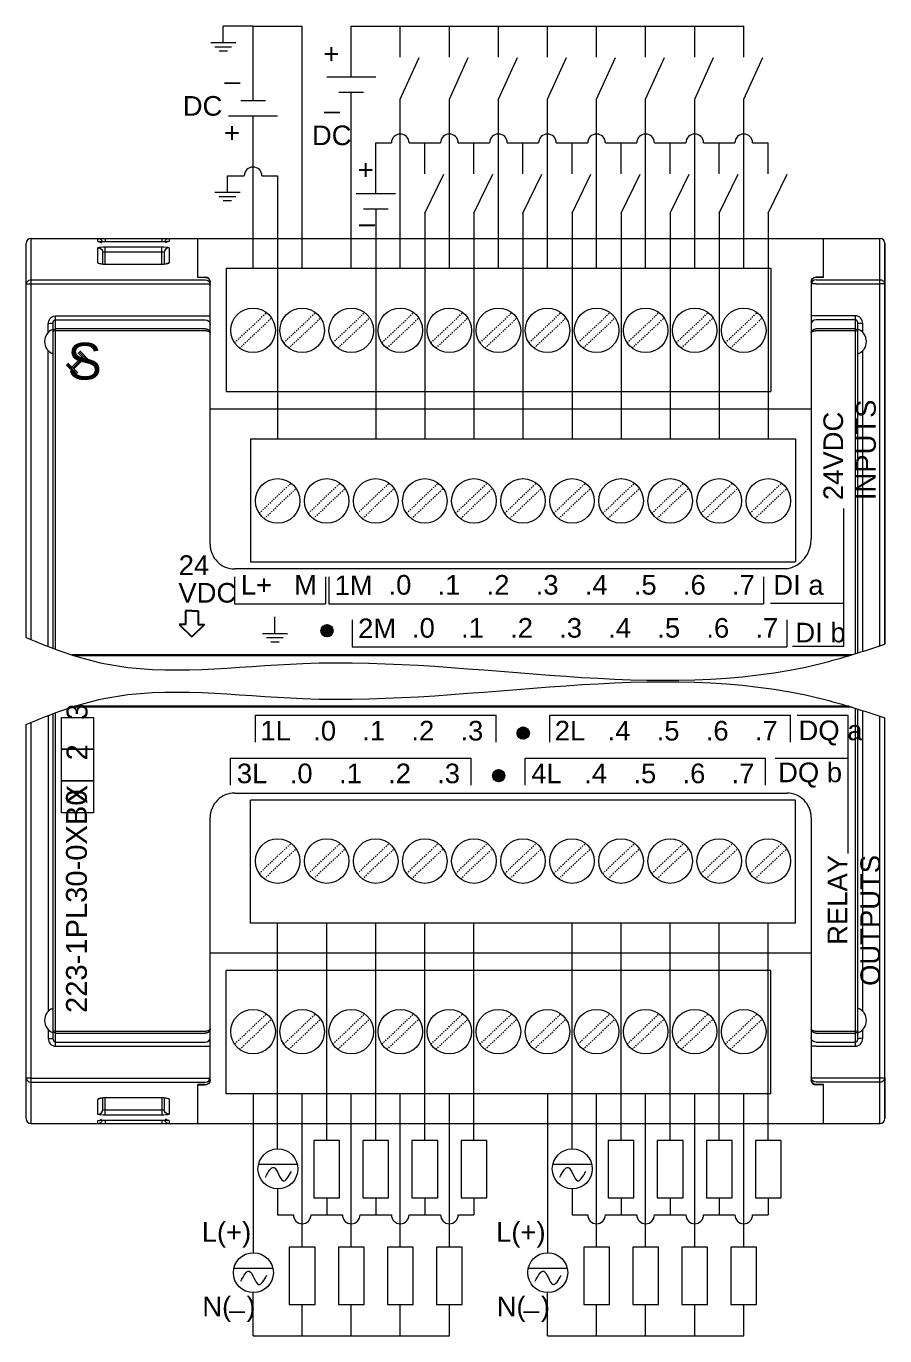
# Model space of a CAD drawing. Header units: inches. Extents: x 57 to 2760, y -193 to 2149.
# Drawn here: x 901.3 to 971.3, y 1370.9 to 1477.7 of the extents above; entities that cross this region are included whole.
import ezdxf

# ---------------------------------------------------------------- set-up
doc = ezdxf.new("R2010")
doc.units = ezdxf.units.IN
doc.header["$MEASUREMENT"] = 0
doc.linetypes.add('DOT', pattern=[0.2, 0.1, -0.1])
doc.layers.add('Wiring', color=7, linetype='Continuous')
doc.styles.get("Standard").update_dxf_attribs({"font": 'arial.ttf'})

msp = doc.modelspace()

# ---------------------------------------------------------------- linework, layer by layer
at = {"color": 7, "linetype": 'Continuous', "lineweight": 0}
for p, q in [((901.33549, 1427.81947), (901.33549, 1459.95907)), ((901.73549, 1427.65305), (901.73549, 1460.35907)), ((901.73549, 1460.35907), (970.93549, 1460.35907)), ((907.18549, 1460.12574), (907.18549, 1460.35907)), ((907.18549, 1458.36318), (907.18549, 1459.60605)), ((907.78549, 1460.35907), (907.78549, 1460.08269)), ((912.44917, 1460.08405), (907.78549, 1460.08379)), ((912.38549, 1460.08269), (907.78549, 1460.08269)), ((907.78549, 1459.67854), (912.38549, 1459.67854)), ((907.78549, 1458.24749), (907.78549, 1459.67854)), ((912.38549, 1460.35907), (912.38549, 1460.08269)), ((912.38549, 1458.23905), (912.38549, 1459.67854)), ((912.98549, 1460.35907), (912.98549, 1460.12574)), ((912.98549, 1459.60605), (912.98549, 1458.36318)), ((915.33549, 1457.19277), (915.33549, 1460.35907)), ((966.33549, 1457.19277), (966.33549, 1460.35907)), ((970.93549, 1427.16154), (970.93549, 1460.35907)), ((971.33549, 1427.29884), (971.33549, 1459.95907)), ((971.33549, 1459.95907), (971.33549, 1427.29884)), ((907.58549, 1458.25674), (907.58549, 1459.20906)), ((907.78547, 1459.28127), (912.38549, 1459.28127)), ((912.58549, 1459.20906), (912.58549, 1458.25673)), ((907.18549, 1458.36318), (907.33857, 1458.33334)), ((907.33857, 1458.33334), (907.41698, 1458.28199)), ((912.38549, 1458.24753), (907.78549, 1458.24753)), ((907.78549, 1458.23905), (907.78549, 1458.24753)), ((912.38549, 1458.23905), (907.78549, 1458.23905)), ((912.56897, 1458.24509), (912.38549, 1458.23905)), ((912.83242, 1458.33334), (912.75419, 1458.28211)), ((912.98549, 1458.36318), (912.83242, 1458.33334)), ((917.62549, 1457.92907), (962.04549, 1457.92907)), ((917.62549, 1457.92907), (917.62549, 1447.89707)), ((962.04549, 1457.92907), (962.04549, 1447.89707)), ((901.73549, 1456.99734), (915.93549, 1456.99734)), ((901.73549, 1456.6775), (915.93549, 1456.6775)), ((915.33549, 1457.20543), (915.93549, 1457.20543)), ((915.93549, 1457.19277), (915.33549, 1457.19277)), ((916.0867, 1457.17575), (915.93549, 1457.20543)), ((916.30489, 1456.75909), (916.33549, 1456.61079)), ((916.33549, 1435.42117), (916.33549, 1456.80543)), ((965.33549, 1456.80543), (965.33549, 1435.88307)), ((965.3661, 1456.75909), (965.33549, 1456.61079)), ((965.51261, 1457.12706), (965.41948, 1457.0429)), ((965.61986, 1457.17623), (965.51261, 1457.12706)), ((965.58429, 1457.17575), (965.73549, 1457.20543)), ((965.73549, 1457.19277), (965.61986, 1457.17623)), ((966.33549, 1457.20543), (965.73549, 1457.20543)), ((966.33549, 1457.19277), (965.73549, 1457.19277)), ((965.73549, 1456.99734), (970.93549, 1456.99734)), ((965.73549, 1456.6775), (970.93549, 1456.6775)), ((903.13549, 1452.68185), (903.13549, 1453.41507)), ((903.53549, 1426.94455), (903.53549, 1453.47522)), ((903.73549, 1454.06165), (915.93549, 1454.06165)), ((903.73549, 1426.87087), (903.73549, 1454.06165)), ((903.73549, 1453.73674), (915.93549, 1453.73674)), ((916.33549, 1452.64403), (916.33549, 1453.35037)), ((968.93549, 1454.06165), (965.73549, 1454.06165)), ((968.93549, 1453.73674), (965.73549, 1453.73674)), ((968.93549, 1426.5067), (968.93549, 1454.06165)), ((969.13549, 1426.56936), (969.13549, 1453.47524)), ((969.53549, 1452.68185), (969.53549, 1453.41507)), ((915.93549, 1452.99475), (903.73549, 1452.99475)), ((915.93549, 1452.82191), (903.73549, 1452.82191)), ((968.93549, 1452.99475), (965.73549, 1452.99475)), ((968.93549, 1452.82191), (965.73549, 1452.82327)), ((903.13549, 1427.09527), (903.13549, 1451.23629)), ((969.53549, 1426.69675), (969.53549, 1451.23629)), ((917.62549, 1447.89707), (962.04549, 1447.89707)), ((916.33549, 1446.4638), (965.33549, 1446.4638)), ((919.62549, 1444.02907), (964.04549, 1444.02907)), ((919.62549, 1444.02907), (919.62549, 1433.99707)), ((964.04549, 1444.02907), (964.04549, 1433.99707)), ((919.62549, 1433.99707), (964.04549, 1433.99707)), ((963.3354, 1433.42107), (918.33549, 1433.42107)), ((921.61223, 1428.16336), (921.61223, 1429.52836)), ((925.36111, 1428.39027), (925.85402, 1428.88317)), ((925.36685, 1428.3496), (925.89469, 1428.87744)), ((925.37263, 1428.44819), (925.79609, 1428.87165)), ((925.37455, 1428.31089), (925.93339, 1428.86974)), ((925.38224, 1428.27219), (925.9721, 1428.86204)), ((925.38416, 1428.50612), (925.73817, 1428.86013)), ((925.38994, 1428.23348), (926.0108, 1428.85434)), ((925.39568, 1428.56404), (925.68024, 1428.84861)), ((925.39764, 1428.19478), (926.04951, 1428.84664)), ((925.41573, 1428.16646), (926.07782, 1428.82855)), ((925.43432, 1428.13865), (926.10564, 1428.80997)), ((925.4529, 1428.11083), (926.13346, 1428.79138)), ((925.47149, 1428.08301), (926.16127, 1428.77279)), ((925.47265, 1428.68742), (925.55687, 1428.77164)), ((925.49008, 1428.0552), (926.18909, 1428.75421)), ((925.5098, 1428.02851), (926.21577, 1428.73448)), ((925.53762, 1428.00993), (926.23436, 1428.70667)), ((925.56543, 1427.99134), (926.25295, 1428.67885)), ((925.59325, 1427.97275), (926.27153, 1428.65103)), ((925.62107, 1427.95417), (926.29012, 1428.62322)), ((925.64889, 1427.93558), (926.30871, 1428.5954)), ((920.58848, 1428.16336), (922.63598, 1428.16336)), ((920.92973, 1427.82211), (922.29473, 1427.82211)), ((925.67988, 1427.92017), (926.32412, 1428.56441)), ((925.71858, 1427.91247), (926.33182, 1428.5257)), ((925.75729, 1427.90477), (926.33952, 1428.487)), ((925.79599, 1427.89707), (926.34722, 1428.44829)), ((925.8347, 1427.88937), (926.35491, 1428.40959)), ((925.88009, 1427.88836), (926.35592, 1428.36419)), ((925.93802, 1427.89988), (926.3444, 1428.30627)), ((925.99594, 1427.9114), (926.33288, 1428.24834)), ((926.05753, 1427.92659), (926.31769, 1428.18675)), ((926.19738, 1428.02003), (926.22425, 1428.04691)), ((921.27098, 1427.48086), (921.95348, 1427.48086)), ((968.63867, 1426.41505), (905.05917, 1426.41505)), ((968.41685, 1426.34766), (905.27135, 1426.34766)), ((968.41685, 1422.22049), (905.27135, 1422.22049)), ((903.13549, 1421.47288), (903.13549, 1397.33185)), ((903.53549, 1395.09291), (903.53549, 1421.6236)), ((903.73549, 1394.5065), (903.73549, 1421.69728)), ((968.63867, 1422.1531), (905.05917, 1422.1531)), ((968.93549, 1394.5065), (968.93549, 1422.06145)), ((969.13549, 1395.09291), (969.13549, 1421.99879)), ((969.53549, 1397.33185), (969.53549, 1421.8714)), ((970.93549, 1388.20907), (970.93549, 1421.40661)), ((971.33549, 1388.60907), (971.33549, 1421.26931)), ((901.33549, 1388.60907), (901.33549, 1420.74868)), ((901.73549, 1388.20907), (901.73549, 1420.9151)), ((941.35943, 1420.01812), (941.87393, 1420.53262)), ((941.36196, 1420.06705), (941.825, 1420.53009)), ((941.36713, 1419.97941), (941.91264, 1420.52492)), ((941.37348, 1420.12498), (941.76707, 1420.51857)), ((941.37482, 1419.94071), (941.95134, 1420.51723)), ((941.38252, 1419.902), (941.99005, 1420.50953)), ((941.385, 1420.18291), (941.70914, 1420.50705)), ((941.39022, 1419.8633), (942.02875, 1420.50183)), ((941.40363, 1419.8303), (942.06175, 1420.48842)), ((941.41528, 1420.25959), (941.63246, 1420.47677)), ((941.42222, 1419.80248), (942.08957, 1420.46983)), ((941.4408, 1419.77467), (942.11738, 1420.45125)), ((941.45939, 1419.74685), (942.1452, 1420.43266)), ((941.47798, 1419.71903), (942.17302, 1420.41407)), ((941.49656, 1419.69122), (942.20083, 1420.39549)), ((941.52154, 1419.66979), (942.22226, 1420.37051)), ((941.54936, 1419.65121), (942.24084, 1420.34269)), ((941.57718, 1419.63262), (942.25943, 1420.31487)), ((941.605, 1419.61403), (942.27802, 1420.28705)), ((941.63281, 1419.59545), (942.2966, 1420.25924)), ((941.66063, 1419.57686), (942.31519, 1420.23142)), ((941.69783, 1419.56765), (942.3244, 1420.19422)), ((941.73653, 1419.55995), (942.3321, 1420.15552)), ((941.77524, 1419.55225), (942.3398, 1420.11681)), ((941.81394, 1419.54456), (942.34749, 1420.07811)), ((941.85265, 1419.53686), (942.35519, 1420.0394)), ((941.90899, 1419.5468), (942.34525, 1419.98306)), ((941.96692, 1419.55832), (942.33373, 1419.92513)), ((942.02485, 1419.56985), (942.3222, 1419.8672)), ((942.13313, 1419.63172), (942.26033, 1419.75892)), ((939.35943, 1416.54751), (939.87393, 1417.06201)), ((939.36196, 1416.59644), (939.825, 1417.05948)), ((939.36713, 1416.5088), (939.91264, 1417.05431)), ((939.37348, 1416.65437), (939.76707, 1417.04796)), ((939.37482, 1416.4701), (939.95134, 1417.04662)), ((939.38252, 1416.43139), (939.99005, 1417.03892)), ((939.385, 1416.7123), (939.70914, 1417.03644)), ((939.39022, 1416.39269), (940.02875, 1417.03122)), ((939.40363, 1416.35969), (940.06175, 1417.01781)), ((939.41528, 1416.78898), (939.63246, 1417.00616)), ((939.42222, 1416.33187), (940.08957, 1416.99922)), ((939.4408, 1416.30406), (940.11738, 1416.98064)), ((939.45939, 1416.27624), (940.1452, 1416.96205)), ((939.47798, 1416.24842), (940.17302, 1416.94346)), ((939.49656, 1416.22061), (940.20083, 1416.92488)), ((939.52154, 1416.19918), (940.22226, 1416.8999)), ((939.54936, 1416.1806), (940.24084, 1416.87208)), ((939.57718, 1416.16201), (940.25943, 1416.84426)), ((939.605, 1416.14342), (940.27802, 1416.81644)), ((939.63281, 1416.12484), (940.2966, 1416.78863)), ((939.66063, 1416.10625), (940.31519, 1416.76081)), ((939.69783, 1416.09704), (940.3244, 1416.72361)), ((939.73653, 1416.08934), (940.3321, 1416.68491)), ((939.77524, 1416.08165), (940.3398, 1416.6462)), ((939.81394, 1416.07395), (940.34749, 1416.6075)), ((939.85265, 1416.06625), (940.35519, 1416.56879)), ((939.90899, 1416.07619), (940.34525, 1416.51245)), ((939.96692, 1416.08771), (940.33373, 1416.45452)), ((940.02485, 1416.09924), (940.3222, 1416.39659)), ((940.13313, 1416.16111), (940.26033, 1416.28831)), ((918.33559, 1415.14707), (963.33549, 1415.14707)), ((919.62549, 1404.53907), (919.62549, 1414.57107)), ((964.04549, 1414.57107), (919.62549, 1414.57107)), ((964.04549, 1404.53907), (964.04549, 1414.57107)), ((916.33549, 1391.76271), (916.33549, 1413.14707)), ((916.33549, 1395.92407), (916.33549, 1413.14707)), ((965.33549, 1413.14707), (965.33549, 1391.76271)), ((964.04549, 1404.53907), (919.62549, 1404.53907)), ((965.33549, 1402.10434), (916.33549, 1402.10434)), ((917.62549, 1390.63907), (917.62549, 1400.67107)), ((962.04549, 1400.67107), (917.62549, 1400.67107)), ((962.04549, 1390.63907), (962.04549, 1400.67107)), ((903.13549, 1395.88629), (903.13549, 1395.15308)), ((903.73549, 1395.74624), (915.93549, 1395.74624)), ((903.73549, 1395.5734), (915.93549, 1395.5734)), ((965.73549, 1395.74624), (968.93549, 1395.74624)), ((965.73549, 1395.5734), (968.93549, 1395.5734)), ((969.53549, 1395.15308), (969.53549, 1395.88629)), ((903.73549, 1394.8314), (915.93549, 1394.8314)), ((903.73549, 1394.5065), (915.93549, 1394.5065)), ((965.73549, 1394.8314), (968.93549, 1394.8314)), ((965.73549, 1394.5065), (968.93549, 1394.5065)), ((901.73549, 1391.89065), (915.93549, 1391.89065)), ((901.73549, 1391.5708), (915.93549, 1391.5708)), ((915.33549, 1388.20907), (915.33549, 1391.37538)), ((915.93549, 1391.37538), (915.33549, 1391.37538)), ((915.33549, 1391.36271), (915.93549, 1391.36271)), ((916.0867, 1391.39239), (915.93549, 1391.36271)), ((915.93549, 1391.37538), (916.05113, 1391.39192)), ((916.05113, 1391.39192), (916.15838, 1391.44108)), ((916.15838, 1391.44108), (916.25151, 1391.52525)), ((916.30489, 1391.80905), (916.33549, 1391.95736)), ((965.3661, 1391.80905), (965.33549, 1391.95736)), ((965.58429, 1391.39239), (965.73549, 1391.36271)), ((970.93549, 1391.89065), (965.73549, 1391.89065)), ((970.93549, 1391.5708), (965.73549, 1391.5708)), ((966.33549, 1391.37538), (965.73549, 1391.37538)), ((966.33549, 1391.36271), (965.73549, 1391.36271)), ((966.33549, 1388.20907), (966.33549, 1391.37538)), ((971.33549, 1391.95736), (971.33549, 1388.60907)), ((907.18549, 1390.20497), (907.33857, 1390.23481)), ((907.18549, 1388.9621), (907.18549, 1390.20497)), ((907.33857, 1390.23481), (907.41677, 1390.28602)), ((907.58549, 1389.35908), (907.58549, 1390.31141)), ((907.60297, 1390.32312), (907.78549, 1390.32909)), ((907.78549, 1388.8896), (907.78549, 1390.32909)), ((907.78549, 1390.32909), (912.38549, 1390.32909)), ((907.78549, 1390.32061), (912.38549, 1390.32061)), ((912.38549, 1390.32909), (912.38549, 1388.8896)), ((912.58549, 1390.31142), (912.58549, 1389.35908)), ((912.83242, 1390.23481), (912.75397, 1390.28618)), ((912.98549, 1390.20497), (912.83242, 1390.23481)), ((912.98549, 1390.20497), (912.98549, 1388.9621)), ((962.04549, 1390.63907), (917.62549, 1390.63907)), ((912.38549, 1389.28688), (907.78548, 1389.28688)), ((901.73549, 1388.20907), (970.93549, 1388.20907)), ((907.18549, 1388.20907), (907.18549, 1388.44241)), ((907.73799, 1388.48422), (912.38549, 1388.48435)), ((912.38549, 1388.8896), (907.78549, 1388.8896)), ((907.78549, 1388.48546), (907.78549, 1388.20907)), ((907.78549, 1388.48546), (912.38549, 1388.48546)), ((912.38549, 1388.48546), (912.38549, 1388.20907)), ((912.98549, 1388.44241), (912.98549, 1388.20907))]:
    msp.add_line(p, q, dxfattribs=at)
at = {"linetype": 'DOT', "lineweight": 0}
for p, q in [((918.32964, 1451.85585), (920.92872, 1454.31789)), ((922.32964, 1451.85585), (924.92872, 1454.31789)), ((926.32964, 1451.85585), (928.92872, 1454.31789)), ((930.32964, 1451.85585), (932.92872, 1454.31789)), ((934.32964, 1451.85585), (936.92872, 1454.31789)), ((938.32964, 1451.85585), (940.92872, 1454.31789)), ((942.32964, 1451.85585), (944.92872, 1454.31789)), ((946.32964, 1451.85585), (948.92872, 1454.31789)), ((950.32964, 1451.85585), (952.92872, 1454.31789)), ((954.32964, 1451.85585), (956.92872, 1454.31789)), ((958.32964, 1451.85585), (960.92872, 1454.31789)), ((918.74227, 1451.42025), (921.34135, 1453.8823)), ((922.74227, 1451.42025), (925.34135, 1453.8823)), ((926.74227, 1451.42025), (929.34135, 1453.8823)), ((930.74227, 1451.42025), (933.34135, 1453.8823)), ((934.74227, 1451.42025), (937.34135, 1453.8823)), ((938.74227, 1451.42025), (941.34135, 1453.8823)), ((942.74227, 1451.42025), (945.34135, 1453.8823)), ((946.74227, 1451.42025), (949.34135, 1453.8823)), ((950.74227, 1451.42025), (953.34135, 1453.8823)), ((954.74227, 1451.42025), (957.34135, 1453.8823)), ((958.74227, 1451.42025), (961.34135, 1453.8823)), ((920.32964, 1437.95585), (922.92872, 1440.41789)), ((924.32964, 1437.95585), (926.92872, 1440.41789)), ((928.32964, 1437.95585), (930.92872, 1440.41789)), ((932.32964, 1437.95585), (934.92872, 1440.41789)), ((936.32964, 1437.95585), (938.92872, 1440.41789)), ((940.32964, 1437.95585), (942.92872, 1440.41789)), ((944.32964, 1437.95585), (946.92872, 1440.41789)), ((948.32964, 1437.95585), (950.92872, 1440.41789)), ((952.32964, 1437.95585), (954.92872, 1440.41789)), ((956.32964, 1437.95585), (958.92872, 1440.41789)), ((960.32964, 1437.95585), (962.92872, 1440.41789)), ((920.74227, 1437.52025), (923.34135, 1439.9823)), ((924.74227, 1437.52025), (927.34135, 1439.9823)), ((928.74227, 1437.52025), (931.34135, 1439.9823)), ((932.74227, 1437.52025), (935.34135, 1439.9823)), ((936.74227, 1437.52025), (939.34135, 1439.9823)), ((940.74227, 1437.52025), (943.34135, 1439.9823)), ((944.74227, 1437.52025), (947.34135, 1439.9823)), ((948.74227, 1437.52025), (951.34135, 1439.9823)), ((952.74227, 1437.52025), (955.34135, 1439.9823)), ((956.74227, 1437.52025), (959.34135, 1439.9823)), ((960.74227, 1437.52025), (963.34135, 1439.9823)), ((920.32964, 1408.58585), (922.92872, 1411.04789)), ((920.74227, 1408.15025), (923.34135, 1410.6123)), ((924.32964, 1408.58585), (926.92872, 1411.04789)), ((924.74227, 1408.15025), (927.34135, 1410.6123)), ((928.32964, 1408.58585), (930.92872, 1411.04789)), ((928.74227, 1408.15025), (931.34135, 1410.6123)), ((932.32964, 1408.58585), (934.92872, 1411.04789)), ((932.74227, 1408.15025), (935.34135, 1410.6123)), ((936.32964, 1408.58585), (938.92872, 1411.04789)), ((936.74227, 1408.15025), (939.34135, 1410.6123)), ((940.32964, 1408.58585), (942.92872, 1411.04789)), ((940.74227, 1408.15025), (943.34135, 1410.6123)), ((944.32964, 1408.58585), (946.92872, 1411.04789)), ((944.74227, 1408.15025), (947.34135, 1410.6123)), ((948.32964, 1408.58585), (950.92872, 1411.04789)), ((948.74227, 1408.15025), (951.34135, 1410.6123)), ((952.32964, 1408.58585), (954.92872, 1411.04789)), ((952.74227, 1408.15025), (955.34135, 1410.6123)), ((956.32964, 1408.58585), (958.92872, 1411.04789)), ((956.74227, 1408.15025), (959.34135, 1410.6123)), ((960.32964, 1408.58585), (962.92872, 1411.04789)), ((960.74227, 1408.15025), (963.34135, 1410.6123)), ((918.32964, 1394.68585), (920.92872, 1397.14789)), ((918.74227, 1394.25025), (921.34135, 1396.7123)), ((922.32964, 1394.68585), (924.92872, 1397.14789)), ((922.74227, 1394.25025), (925.34135, 1396.7123)), ((926.32964, 1394.68585), (928.92872, 1397.14789)), ((926.74227, 1394.25025), (929.34135, 1396.7123)), ((930.32964, 1394.68585), (932.92872, 1397.14789)), ((930.74227, 1394.25025), (933.34135, 1396.7123)), ((934.32964, 1394.68585), (936.92872, 1397.14789)), ((934.74227, 1394.25025), (937.34135, 1396.7123)), ((938.32964, 1394.68585), (940.92872, 1397.14789)), ((938.74227, 1394.25025), (941.34135, 1396.7123)), ((942.32964, 1394.68585), (944.92872, 1397.14789)), ((942.74227, 1394.25025), (945.34135, 1396.7123)), ((946.32964, 1394.68585), (948.92872, 1397.14789)), ((946.74227, 1394.25025), (949.34135, 1396.7123)), ((950.32964, 1394.68585), (952.92872, 1397.14789)), ((950.74227, 1394.25025), (953.34135, 1396.7123)), ((954.32964, 1394.68585), (956.92872, 1397.14789)), ((954.74227, 1394.25025), (957.34135, 1396.7123)), ((958.32964, 1394.68585), (960.92872, 1397.14789)), ((958.74227, 1394.25025), (961.34135, 1396.7123))]:
    msp.add_line(p, q, dxfattribs=at)
at = {"lineweight": 0}
for p, q in [((905.55848, 1451.0467), (906.36016, 1450.25478)), ((905.62874, 1451.11785), (906.43042, 1450.32594)), ((905.699, 1451.18901), (906.50068, 1450.3971)), ((904.5985, 1450.04978), (905.40018, 1449.25787)), ((904.66876, 1450.12094), (905.47044, 1449.32903)), ((904.73902, 1450.1921), (905.5407, 1449.40018)), ((905.90772, 1450.7051), (905.06917, 1449.86687)), ((905.97842, 1450.63437), (905.13986, 1449.79614)), ((906.04912, 1450.56365), (905.21056, 1449.72542)), ((967.95582, 1438.35356), (967.95582, 1427.10191)), ((918.31234, 1432.77855), (918.31234, 1430.58396)), ((925.74234, 1432.77855), (925.74234, 1430.58396)), ((926.00581, 1432.77855), (926.00581, 1430.58396)), ((961.43581, 1432.77855), (961.43581, 1430.58396)), ((918.31234, 1430.58396), (925.74234, 1430.58396)), ((926.00581, 1430.58396), (961.43581, 1430.58396)), ((967.95582, 1430.59699), (962.00352, 1430.59699)), ((927.91938, 1429.2711), (927.91938, 1427.07651)), ((963.34938, 1429.2711), (963.34938, 1427.07651)), ((927.91938, 1427.07651), (963.34938, 1427.07651)), ((967.95582, 1427.10191), (963.80306, 1427.10191)), ((920.03747, 1421.49164), (939.64483, 1421.49164)), ((920.03747, 1419.29705), (920.03747, 1421.49164)), ((939.64483, 1419.29705), (939.64483, 1421.49164)), ((944.03747, 1421.49164), (963.64483, 1421.49164)), ((944.03747, 1419.29705), (944.03747, 1421.49164)), ((963.64483, 1419.29705), (963.64483, 1421.49164)), ((968.34783, 1421.46624), (964.19507, 1421.46624)), ((968.34783, 1410.21459), (968.34783, 1421.46624)), ((918.00258, 1415.78959), (918.00258, 1417.98418)), ((918.00258, 1417.98418), (937.60994, 1417.98418)), ((937.60994, 1415.78959), (937.60994, 1417.98418)), ((942.00258, 1417.98418), (961.60994, 1417.98418)), ((942.00258, 1415.78959), (942.00258, 1417.98418)), ((961.60994, 1415.78959), (961.60994, 1417.98418)), ((968.34783, 1417.97115), (962.39553, 1417.97115))]:
    msp.add_line(p, q, dxfattribs=at)
for p, q in [((914.83622, 1429.99543), (914.32217, 1429.99543)), ((914.32217, 1429.99543), (914.32217, 1428.87704)), ((914.83622, 1429.99543), (915.35027, 1429.99543)), ((915.35027, 1429.99543), (915.35027, 1428.87704)), ((914.32217, 1428.87704), (913.80812, 1428.87704)), ((913.80812, 1428.87704), (914.83622, 1427.87956)), ((915.86432, 1428.87704), (914.83622, 1427.87956)), ((915.35027, 1428.87704), (915.86432, 1428.87704))]:
    msp.add_line(p, q)
at = {"color": 7, "linetype": 'Continuous', "lineweight": 0}
for points in [[(907.43407, 1460.09113), (907.30108, 1460.10078), (907.21533, 1460.11273), (907.18549, 1460.12574)], [(907.18549, 1460.12574), (907.33857, 1460.09536), (907.46834, 1460.00886)], [(907.18549, 1459.60605), (907.21523, 1459.62898), (907.3011, 1459.64927), (907.43406, 1459.66509), (907.60048, 1459.67509), (907.78549, 1459.67854)], [(907.18549, 1459.60605), (907.33857, 1459.57583), (907.46834, 1459.48977), (907.55505, 1459.36098), (907.58549, 1459.20906)], [(907.78549, 1460.08376), (907.71103, 1460.08415), (907.60253, 1460.08601), (907.50618, 1460.08923), (907.42506, 1460.09333), (907.36111, 1460.09797), (907.31781, 1460.1023), (907.30431, 1460.10408)], [(907.78549, 1460.08269), (907.6009, 1460.08486), (907.43407, 1460.09113)], [(912.73758, 1460.09116), (912.57094, 1460.08488), (912.38549, 1460.08269)], [(912.38549, 1459.67854), (912.56966, 1459.67513), (912.73629, 1459.66514), (912.86943, 1459.64935), (912.95551, 1459.62907), (912.98549, 1459.60605)], [(912.86684, 1460.10366), (912.87274, 1460.105), (912.86463, 1460.10379), (912.83256, 1460.10005), (912.78244, 1460.09579), (912.71657, 1460.09166), (912.63808, 1460.08818), (912.54819, 1460.08553), (912.44917, 1460.08405)], [(912.98549, 1459.60605), (912.83242, 1459.57583), (912.70265, 1459.48977), (912.61594, 1459.36098), (912.58549, 1459.20906)], [(912.98549, 1460.12574), (912.83241, 1460.09536), (912.70265, 1460.00885)], [(912.98549, 1460.12574), (912.95593, 1460.11279), (912.87039, 1460.10083), (912.73758, 1460.09116)], [(907.58549, 1459.20906), (907.59541, 1459.2319), (907.62406, 1459.25212), (907.66843, 1459.26787), (907.72393, 1459.27783), (907.78547, 1459.28126)], [(912.38549, 1459.28127), (912.4469, 1459.27786), (912.50247, 1459.26792), (912.54686, 1459.25218), (912.57554, 1459.23198), (912.58549, 1459.20907)], [(907.43688, 1458.26245), (907.3031, 1458.28984), (907.21593, 1458.32457), (907.18549, 1458.36318)], [(907.78549, 1458.24749), (907.64943, 1458.25134), (907.5423, 1458.2604), (907.45998, 1458.27237), (907.41005, 1458.28354), (907.40091, 1458.28634)], [(907.78549, 1458.23905), (907.60292, 1458.24503), (907.43688, 1458.26245)], [(912.75693, 1458.27998), (912.7674, 1458.28516), (912.76367, 1458.28432), (912.71891, 1458.27388), (912.64049, 1458.26177), (912.53654, 1458.25225), (912.41426, 1458.2477), (912.38549, 1458.24753)], [(912.98549, 1458.36318), (912.95529, 1458.32472), (912.86835, 1458.28997), (912.73471, 1458.26254), (912.56897, 1458.24509)], [(901.33549, 1456.61079), (901.34002, 1456.6688), (901.35536, 1456.73109), (901.3839, 1456.79512), (901.42753, 1456.85747), (901.48713, 1456.91381), (901.56131, 1456.95877), (901.64604, 1456.98755), (901.73549, 1456.99734)], [(901.33549, 1456.61079), (901.36561, 1456.63618), (901.45224, 1456.65789), (901.58215, 1456.6724), (901.73549, 1456.6775)], [(915.93549, 1457.19277), (916.05113, 1457.17623), (916.15838, 1457.12706), (916.2515, 1457.0429), (916.31435, 1456.92969), (916.33549, 1456.80543)], [(915.93549, 1456.99734), (916.0876, 1456.9683), (916.21783, 1456.88462), (916.30489, 1456.75909)], [(915.93549, 1456.6775), (916.0876, 1456.67248), (916.21783, 1456.65804), (916.30489, 1456.63638), (916.33549, 1456.61079)], [(916.33549, 1456.80543), (916.3061, 1456.95595), (916.21905, 1457.08756), (916.0867, 1457.17575)], [(965.33549, 1456.80543), (965.36489, 1456.95595), (965.45194, 1457.08756), (965.58429, 1457.17575)], [(965.41948, 1457.0429), (965.35664, 1456.92969), (965.33549, 1456.80543)], [(965.73549, 1456.6775), (965.58339, 1456.67248), (965.45316, 1456.65804), (965.3661, 1456.63638), (965.33549, 1456.61079)], [(965.73549, 1456.99734), (965.58339, 1456.9683), (965.45316, 1456.88462), (965.3661, 1456.75909)], [(970.93549, 1456.99734), (970.99549, 1456.99297), (971.05996, 1456.97815), (971.12623, 1456.95056), (971.19076, 1456.9084), (971.24907, 1456.85078), (971.2956, 1456.77908), (971.32538, 1456.69718), (971.33549, 1456.61079)], [(971.33549, 1456.61079), (971.30538, 1456.63618), (971.21875, 1456.65789), (971.08884, 1456.6724), (970.93549, 1456.6775)], [(903.13549, 1453.41507), (903.16822, 1453.62562), (903.2604, 1453.8099), (903.39726, 1453.94902), (903.56042, 1454.03341), (903.73549, 1454.06165)], [(903.53549, 1453.47524), (903.50504, 1453.45221), (903.41833, 1453.43269), (903.28856, 1453.41965), (903.13549, 1453.41507)], [(903.53549, 1453.47521), (903.54639, 1453.56029), (903.57711, 1453.63486), (903.62279, 1453.69122), (903.67726, 1453.72538), (903.73549, 1453.73674)], [(915.93549, 1454.06165), (916.08857, 1454.05697), (916.21834, 1454.04364), (916.30505, 1454.0237), (916.33549, 1454.00018)], [(915.93549, 1453.73674), (916.08857, 1453.70733), (916.21834, 1453.62358), (916.30505, 1453.49823), (916.33549, 1453.35037)], [(965.73549, 1454.06165), (965.58242, 1454.05697), (965.45265, 1454.04364), (965.36594, 1454.0237), (965.33549, 1454.00018)], [(965.73549, 1453.73674), (965.58242, 1453.70733), (965.45265, 1453.62358), (965.36594, 1453.49823), (965.33549, 1453.35037)], [(969.53549, 1453.41507), (969.52438, 1453.53887), (969.49549, 1453.64713), (969.4541, 1453.74015), (969.40409, 1453.81881), (969.34886, 1453.88366), (969.29147, 1453.93551), (969.23393, 1453.97596), (969.17667, 1454.00709), (969.11893, 1454.03067), (969.05954, 1454.04767), (968.99821, 1454.0581), (968.93549, 1454.06165)], [(969.13549, 1453.47524), (969.13179, 1453.52529), (969.12216, 1453.56906), (969.10836, 1453.60668), (969.09169, 1453.63849), (969.07328, 1453.66472), (969.05415, 1453.6857), (969.03497, 1453.70207), (969.01588, 1453.71466), (968.99664, 1453.72421), (968.97684, 1453.73109), (968.9564, 1453.73531), (968.93549, 1453.73674)], [(969.53549, 1453.41507), (969.38242, 1453.41965), (969.25265, 1453.43269), (969.16594, 1453.45221), (969.13549, 1453.47524)], [(903.53549, 1452.80157), (903.55072, 1452.8755), (903.59407, 1452.93817), (903.65896, 1452.98005), (903.73549, 1452.99475)], [(903.73549, 1452.82191), (903.65871, 1452.82035), (903.59344, 1452.81589), (903.55036, 1452.80926), (903.53549, 1452.80157)], [(915.9355, 1452.99475), (916.00033, 1452.99011), (916.05765, 1452.978), (916.10753, 1452.96066), (916.15063, 1452.93971), (916.18788, 1452.91613), (916.22028, 1452.89033), (916.24886, 1452.86202), (916.27409, 1452.83078), (916.29552, 1452.79688), (916.31262, 1452.76097), (916.32504, 1452.72373), (916.3327, 1452.68548), (916.33549, 1452.64407)], [(916.33549, 1452.64404), (916.3327, 1452.66506), (916.32504, 1452.68445), (916.31262, 1452.70333), (916.29553, 1452.72154), (916.2741, 1452.73873), (916.24887, 1452.75457), (916.22029, 1452.76893), (916.18791, 1452.78202), (916.15066, 1452.79398), (916.10757, 1452.8046), (916.05769, 1452.8134), (916.00039, 1452.81955), (915.93558, 1452.82191)], [(965.33549, 1452.64402), (965.33823, 1452.685), (965.34633, 1452.72515), (965.35959, 1452.76394), (965.3777, 1452.80085), (965.40029, 1452.83541), (965.42691, 1452.8672), (965.45722, 1452.89598), (965.49092, 1452.92156), (965.52753, 1452.94363), (965.5664, 1452.96187), (965.60684, 1452.97612), (965.6483, 1452.98632), (965.69093, 1452.99257), (965.73549, 1452.99475)], [(965.73549, 1452.82191), (965.69093, 1452.8208), (965.6483, 1452.81763), (965.60684, 1452.81246), (965.56639, 1452.80523), (965.52752, 1452.79597), (965.49092, 1452.78478), (965.45722, 1452.77181), (965.42691, 1452.75721), (965.40028, 1452.74109), (965.3777, 1452.72356), (965.35959, 1452.70484), (965.34633, 1452.68518), (965.33823, 1452.66482), (965.33549, 1452.64405)], [(968.93549, 1452.99475), (969.01107, 1452.98043), (969.07599, 1452.93906), (969.12016, 1452.87574), (969.13549, 1452.80157)], [(969.13549, 1452.80157), (969.12016, 1452.80938), (969.07599, 1452.81604), (969.01107, 1452.8204), (968.93549, 1452.82191)], [(903.73549, 1395.5734), (903.65992, 1395.58772), (903.595, 1395.62909), (903.55082, 1395.6924), (903.53549, 1395.76658)], [(903.53549, 1395.76658), (903.55082, 1395.75877), (903.595, 1395.7521), (903.65992, 1395.74775), (903.73549, 1395.74624)], [(916.33549, 1395.92415), (916.33174, 1395.87616), (916.32221, 1395.83446), (916.30727, 1395.79468), (916.2867, 1395.75623), (916.26091, 1395.72016), (916.23066, 1395.6874), (916.19691, 1395.65865), (916.15952, 1395.63356), (916.11828, 1395.61215), (916.07415, 1395.59514), (916.02835, 1395.58298), (915.98214, 1395.57579), (915.93549, 1395.5734)], [(915.93549, 1395.74624), (915.98214, 1395.74745), (916.02836, 1395.7511), (916.07415, 1395.75727), (916.11829, 1395.7659), (916.15952, 1395.77676), (916.19691, 1395.78949), (916.23066, 1395.80407), (916.26091, 1395.82068), (916.2867, 1395.83898), (916.30727, 1395.85848), (916.32221, 1395.87864), (916.33174, 1395.89979), (916.33549, 1395.92407)], [(965.73548, 1395.5734), (965.67057, 1395.57804), (965.61313, 1395.59021), (965.56297, 1395.60769), (965.51956, 1395.62888), (965.48213, 1395.65272), (965.44976, 1395.67867), (965.42138, 1395.70696), (965.39639, 1395.73809), (965.37514, 1395.77185), (965.35818, 1395.80765), (965.34585, 1395.84481), (965.33825, 1395.88297), (965.33549, 1395.92413)], [(965.33549, 1395.9241), (965.33825, 1395.90324), (965.34585, 1395.88389), (965.35818, 1395.86505), (965.37514, 1395.8469), (965.39638, 1395.82978), (965.42137, 1395.81399), (965.44974, 1395.79965), (965.4821, 1395.78649), (965.51953, 1395.7744), (965.56292, 1395.76365), (965.61307, 1395.75478), (965.67051, 1395.7486), (965.7354, 1395.74624)], [(969.13549, 1395.76658), (969.12027, 1395.69265), (969.07692, 1395.62998), (969.01203, 1395.5881), (968.93549, 1395.5734)], [(968.93549, 1395.74624), (969.01228, 1395.7478), (969.07755, 1395.75226), (969.12063, 1395.75888), (969.13549, 1395.76658)], [(903.13549, 1395.15308), (903.1466, 1395.02927), (903.1755, 1394.92102), (903.21689, 1394.82799), (903.2669, 1394.74934), (903.32213, 1394.68449), (903.37952, 1394.63264), (903.43706, 1394.59219), (903.49432, 1394.56106), (903.55206, 1394.53747), (903.61145, 1394.52048), (903.67278, 1394.51005), (903.73549, 1394.5065)], [(903.13549, 1395.15308), (903.28857, 1395.1485), (903.41834, 1395.13545), (903.50505, 1395.11593), (903.53549, 1395.09291)], [(903.53549, 1395.09291), (903.5392, 1395.04285), (903.54883, 1394.99909), (903.56263, 1394.96147), (903.5793, 1394.92966), (903.59771, 1394.90342), (903.61684, 1394.88245), (903.63602, 1394.86608), (903.65511, 1394.85348), (903.67435, 1394.84394), (903.69415, 1394.83706), (903.71459, 1394.83284), (903.73549, 1394.8314)], [(915.93549, 1394.8314), (916.08857, 1394.86082), (916.21834, 1394.94457), (916.30505, 1395.06992), (916.33549, 1395.21778)], [(915.93549, 1394.5065), (916.08857, 1394.51118), (916.21834, 1394.5245), (916.30505, 1394.54445), (916.33549, 1394.56797)], [(965.73549, 1394.8314), (965.58242, 1394.86082), (965.45265, 1394.94457), (965.36594, 1395.06992), (965.33549, 1395.21778)], [(965.73549, 1394.5065), (965.58242, 1394.51118), (965.45265, 1394.5245), (965.36594, 1394.54445), (965.33549, 1394.56797)], [(968.93549, 1394.5065), (968.99048, 1394.50922), (969.04685, 1394.51774), (969.10482, 1394.53279), (969.16434, 1394.5554), (969.22506, 1394.58682), (969.28611, 1394.62843), (969.34594, 1394.68152), (969.40261, 1394.74735), (969.45353, 1394.82693), (969.49543, 1394.92083), (969.52445, 1395.02961), (969.53549, 1395.15308)], [(968.93549, 1394.8314), (968.95383, 1394.83251), (968.97262, 1394.83595), (968.99194, 1394.84205), (969.01178, 1394.8512), (969.03202, 1394.86391), (969.05237, 1394.88074), (969.07231, 1394.90222), (969.09119, 1394.92885), (969.10816, 1394.96103), (969.12213, 1394.999), (969.13181, 1395.04298), (969.13549, 1395.09291)], [(969.53549, 1395.15308), (969.38242, 1395.1485), (969.25265, 1395.13545), (969.16594, 1395.11593), (969.13549, 1395.09291)], [(901.33549, 1391.95736), (901.34069, 1391.89528), (901.35778, 1391.83014), (901.38868, 1391.76477), (901.43456, 1391.7027), (901.49526, 1391.64828), (901.5685, 1391.6061), (901.65028, 1391.57967), (901.73549, 1391.5708)], [(901.73549, 1391.89065), (901.58215, 1391.89575), (901.45224, 1391.91026), (901.36561, 1391.93196), (901.33549, 1391.95736)], [(915.93549, 1391.89065), (916.0876, 1391.89566), (916.21783, 1391.9101), (916.30489, 1391.93176), (916.33549, 1391.95736)], [(915.93549, 1391.5708), (916.0876, 1391.59984), (916.21783, 1391.68353), (916.30489, 1391.80905)], [(916.33549, 1391.76271), (916.3061, 1391.6122), (916.21905, 1391.48058), (916.0867, 1391.39239)], [(916.25151, 1391.52525), (916.31435, 1391.63846), (916.33549, 1391.76271)], [(965.73549, 1391.89065), (965.58339, 1391.89566), (965.45316, 1391.9101), (965.3661, 1391.93176), (965.33549, 1391.95736)], [(965.33549, 1391.76271), (965.36489, 1391.6122), (965.45194, 1391.48058), (965.58429, 1391.39239)], [(965.73549, 1391.37538), (965.61986, 1391.39192), (965.51261, 1391.44108), (965.41948, 1391.52525), (965.35664, 1391.63846), (965.33549, 1391.76271)], [(965.73549, 1391.5708), (965.58339, 1391.59984), (965.45316, 1391.68353), (965.3661, 1391.80905)], [(971.33549, 1391.95736), (971.30538, 1391.93196), (971.21875, 1391.91026), (971.08884, 1391.89575), (970.93549, 1391.89065)], [(971.33549, 1391.95736), (971.33101, 1391.89967), (971.31582, 1391.8376), (971.28746, 1391.7737), (971.24405, 1391.71136), (971.18461, 1391.65491), (971.11041, 1391.60972), (971.02544, 1391.58071), (970.93549, 1391.5708)], [(907.18549, 1390.20497), (907.21598, 1390.2436), (907.30315, 1390.27832), (907.43699, 1390.30571), (907.60297, 1390.32312)], [(907.41418, 1390.28823), (907.40374, 1390.28305), (907.4071, 1390.28376), (907.45212, 1390.29428), (907.53027, 1390.30633), (907.6343, 1390.31589), (907.75658, 1390.32047), (907.78549, 1390.32065)], [(912.38549, 1390.32909), (912.56882, 1390.32307), (912.73477, 1390.3056)], [(912.38549, 1390.32062), (912.52135, 1390.31683), (912.62861, 1390.30777), (912.71099, 1390.29576), (912.76071, 1390.28468), (912.77008, 1390.2818)], [(912.73477, 1390.3056), (912.86836, 1390.27817), (912.95529, 1390.24343), (912.98549, 1390.20497)], [(907.18549, 1388.9621), (907.33857, 1388.99232), (907.46834, 1389.07837), (907.55505, 1389.20717), (907.58549, 1389.35909)], [(907.78548, 1389.28688), (907.72394, 1389.29031), (907.66841, 1389.30028), (907.62405, 1389.31603), (907.5954, 1389.33625), (907.58549, 1389.35908)], [(912.58549, 1389.35908), (912.57553, 1389.33616), (912.54684, 1389.31596), (912.50244, 1389.30022), (912.44687, 1389.29028), (912.38549, 1389.28688)], [(912.98549, 1388.9621), (912.83242, 1388.99232), (912.70265, 1389.07837), (912.61594, 1389.20717), (912.58549, 1389.35909)], [(907.78549, 1388.8896), (907.60052, 1388.89305), (907.43401, 1388.90306), (907.30107, 1388.91888), (907.21522, 1388.93917), (907.18549, 1388.9621)], [(907.18549, 1388.44241), (907.33857, 1388.47278), (907.46834, 1388.55929)], [(907.18549, 1388.44241), (907.21534, 1388.45542), (907.30112, 1388.46737), (907.43414, 1388.47702)], [(907.29763, 1388.46302), (907.29909, 1388.46326), (907.31911, 1388.466), (907.35712, 1388.46983), (907.41116, 1388.47393), (907.47757, 1388.47765), (907.55547, 1388.48076), (907.6428, 1388.48302), (907.73799, 1388.48422)], [(907.43414, 1388.47702), (907.60093, 1388.48329), (907.78549, 1388.48546)], [(912.98549, 1388.9621), (912.95548, 1388.93907), (912.86938, 1388.91879), (912.73621, 1388.903), (912.56962, 1388.89302), (912.38549, 1388.8896)], [(912.38549, 1388.48546), (912.57092, 1388.48327), (912.73763, 1388.47698)], [(912.38549, 1388.48436), (912.46904, 1388.48391), (912.57955, 1388.48183), (912.67685, 1388.47842), (912.75757, 1388.47406), (912.81953, 1388.46935), (912.85963, 1388.46503), (912.87048, 1388.4635)], [(912.98549, 1388.44241), (912.83242, 1388.47278), (912.70265, 1388.55929)], [(912.73763, 1388.47698), (912.87043, 1388.46731), (912.95594, 1388.45536), (912.98549, 1388.44241)]]:
    msp.add_lwpolyline(points, dxfattribs=at)
at = {"lineweight": 0}
for points in [[(904.20869, 1418.71539), (904.20869, 1421.29882), (906.81385, 1421.29882), (906.81385, 1418.71539)], [(904.20869, 1416.13196), (904.20869, 1418.71539), (906.81385, 1418.71539), (906.81385, 1416.13196)], [(904.20869, 1413.54853), (904.20869, 1416.13196), (906.81385, 1416.13196), (906.81385, 1413.54853)]]:
    msp.add_lwpolyline(points, close=True, dxfattribs=at)
at = {"color": 7, "linetype": 'Continuous', "lineweight": 0}
for centre, radius in [((919.83549, 1452.86907), 1.815), ((923.83549, 1452.86907), 1.815), ((927.83549, 1452.86907), 1.815), ((931.83549, 1452.86907), 1.815), ((935.83549, 1452.86907), 1.815), ((939.83549, 1452.86907), 1.815), ((943.83549, 1452.86907), 1.815), ((947.83549, 1452.86907), 1.815), ((951.83549, 1452.86907), 1.815), ((955.83549, 1452.86907), 1.815), ((959.83549, 1452.86907), 1.815), ((921.83549, 1438.96907), 1.815), ((925.83549, 1438.96907), 1.815), ((929.83549, 1438.96907), 1.815), ((933.83549, 1438.96907), 1.815), ((937.83549, 1438.96907), 1.815), ((941.83549, 1438.96907), 1.815), ((945.83549, 1438.96907), 1.815), ((949.83549, 1438.96907), 1.815), ((953.83549, 1438.96907), 1.815), ((957.83549, 1438.96907), 1.815), ((961.83549, 1438.96907), 1.815), ((925.85993, 1428.38435), 0.5), ((941.85583, 1420.03622), 0.5), ((939.85583, 1416.56562), 0.5), ((921.83549, 1409.59907), 1.815), ((925.83549, 1409.59907), 1.815), ((929.83549, 1409.59907), 1.815), ((933.83549, 1409.59907), 1.815), ((937.83549, 1409.59907), 1.815), ((941.83549, 1409.59907), 1.815), ((945.83549, 1409.59907), 1.815), ((949.83549, 1409.59907), 1.815), ((953.83549, 1409.59907), 1.815), ((957.83549, 1409.59907), 1.815), ((961.83549, 1409.59907), 1.815), ((919.83549, 1395.69907), 1.815), ((923.83549, 1395.69907), 1.815), ((927.83549, 1395.69907), 1.815), ((931.83549, 1395.69907), 1.815), ((935.83549, 1395.69907), 1.815), ((939.83549, 1395.69907), 1.815), ((943.83549, 1395.69907), 1.815), ((947.83549, 1395.69907), 1.815), ((951.83549, 1395.69907), 1.815), ((955.83549, 1395.69907), 1.815), ((959.83549, 1395.69907), 1.815)]:
    msp.add_circle(centre, radius, dxfattribs=at)
for centre, radius, start, end in [((901.73549, 1459.95907), 0.4, 90, 180), ((907.18549, 1459.95907), 0.4, 18.8675899, 90), ((912.98549, 1459.95907), 0.4, 90, 161.1403929), ((912.98549, 1459.95907), 0.4, 90, 161.1403929), ((970.93549, 1459.95907), 0.4, 0, 90), ((903.89978, 1451.95907), 1.06429, 110.0159596, 249.9840404), ((968.77121, 1451.95907), 1.06429, 290.0159596, 69.9840404), ((918.33549, 1435.42107), 2, 179.9973232, 270), ((962.89642, 1435.82112), 2.43986, 280.3651811, 1.4550045), ((918.33549, 1413.14707), 2, 89.9973326, 180), ((963.33549, 1413.14707), 2, 359.9973232, 90), ((903.89978, 1396.60907), 1.06429, 110.0159596, 249.9840404), ((968.77121, 1396.60907), 1.06429, 290.0159596, 69.9840404), ((901.73549, 1388.60907), 0.4, 180, 270), ((907.18549, 1388.60907), 0.4, 270, 341.1562137), ((907.18549, 1388.60907), 0.4, 270, 341.1562137), ((912.98549, 1388.60907), 0.4, 198.8654067, 270), ((912.98549, 1388.60907), 0.4, 198.8654068, 270), ((970.93549, 1388.60907), 0.4, 270, 0)]:
    msp.add_arc(centre, radius, start, end, dxfattribs=at)
at = {"lineweight": 0}
for points in [[(901.33549, 1427.81947), (903.4197, 1426.94571), (910.59574, 1424.27362), (932.7178, 1427.77028), (954.46893, 1421.864), (969.60873, 1426.70254), (971.33549, 1427.29884)], [(901.33549, 1420.74868), (903.4197, 1421.62244), (910.59574, 1424.29452), (932.7178, 1420.79787), (954.46893, 1426.70415), (969.60873, 1421.86561), (971.33549, 1421.26931)]]:
    msp.add_open_spline(points, degree=3, knots=[2.565034025, 2.565034025, 2.565034025, 2.565034025, 9.26735541, 25.484187981, 67.729721215, 73.186308735, 73.186308735, 73.186308735, 73.186308735], dxfattribs=at)
at = {"layer": 'Wiring', "lineweight": 15}
for p, q in [((919.83549, 1477.66788), (917.4018, 1477.66788)), ((919.83549, 1477.66788), (923.83549, 1477.66788)), ((919.83549, 1471.6145), (919.83549, 1477.66788)), ((923.83549, 1457.92907), (923.83549, 1477.66788)), ((927.83549, 1477.66884), (943.83549, 1477.66884)), ((927.83549, 1473.54511), (927.83549, 1477.66884)), ((931.83549, 1475.14434), (931.83549, 1477.66884)), ((935.83549, 1475.14434), (935.83549, 1477.66884)), ((939.83549, 1475.14434), (939.83549, 1477.66884)), ((943.83549, 1477.66884), (959.83549, 1477.66884)), ((943.83549, 1475.14434), (943.83549, 1477.66884)), ((947.83549, 1475.14434), (947.83549, 1477.66884)), ((951.83549, 1475.14434), (951.83549, 1477.66884)), ((955.83549, 1475.14434), (955.83549, 1477.66884)), ((959.83549, 1475.14434), (959.83549, 1477.66884)), ((931.83549, 1471.71841), (933.38143, 1475.12248)), ((935.83549, 1471.71841), (937.38143, 1475.12248)), ((939.83549, 1471.71841), (941.38143, 1475.12248)), ((943.83549, 1471.71841), (945.38143, 1475.12248)), ((947.83549, 1471.71841), (949.38143, 1475.12248)), ((951.83549, 1471.71841), (953.38143, 1475.12248)), ((955.83549, 1471.71841), (957.38143, 1475.12248)), ((959.83549, 1471.71841), (961.38143, 1475.12248)), ((925.83549, 1473.54511), (929.83549, 1473.54511)), ((918.83549, 1471.6145), (920.83549, 1471.6145)), ((926.83549, 1472.28777), (928.83549, 1472.28777)), ((927.83549, 1457.92907), (927.83549, 1472.28777)), ((931.83549, 1457.92907), (931.83549, 1471.71841)), ((935.83549, 1457.92907), (935.83549, 1471.71841)), ((939.83549, 1457.92907), (939.83549, 1471.71841)), ((943.83549, 1457.92907), (943.83549, 1471.71841)), ((947.83549, 1457.92907), (947.83549, 1471.71841)), ((951.83549, 1457.92907), (951.83549, 1471.71841)), ((955.83549, 1457.92907), (955.83549, 1471.71841)), ((959.83549, 1457.92907), (959.83549, 1471.71841)), ((917.83549, 1470.35716), (921.83549, 1470.35716)), ((919.83549, 1457.92907), (919.83549, 1470.35716)), ((929.83549, 1464.03488), (929.83549, 1468.1586)), ((929.83549, 1468.1586), (931.11524, 1468.1586)), ((932.55575, 1468.1586), (933.83549, 1468.1586)), ((933.83549, 1468.1586), (935.11524, 1468.1586)), ((933.83549, 1465.6341), (933.83549, 1468.1586)), ((936.55575, 1468.1586), (937.83549, 1468.1586)), ((937.83549, 1468.1586), (939.11524, 1468.1586)), ((937.83549, 1465.6341), (937.83549, 1468.1586)), ((940.55575, 1468.1586), (941.83549, 1468.1586)), ((941.83549, 1468.1586), (943.11524, 1468.1586)), ((941.83549, 1465.6341), (941.83549, 1468.1586)), ((944.55575, 1468.1586), (945.83549, 1468.1586)), ((945.83549, 1468.1586), (947.11524, 1468.1586)), ((945.83549, 1465.6341), (945.83549, 1468.1586)), ((948.55575, 1468.1586), (949.83549, 1468.1586)), ((949.83549, 1465.6341), (949.83549, 1468.1586)), ((949.83549, 1468.1586), (951.11524, 1468.1586)), ((952.55575, 1468.1586), (953.83549, 1468.1586)), ((953.83549, 1465.6341), (953.83549, 1468.1586)), ((953.83549, 1468.1586), (955.11524, 1468.1586)), ((956.55575, 1468.1586), (957.83549, 1468.1586)), ((957.83549, 1465.6341), (957.83549, 1468.1586)), ((957.83549, 1468.1586), (959.11524, 1468.1586)), ((960.55575, 1468.1586), (961.83549, 1468.1586)), ((961.83549, 1465.6341), (961.83549, 1468.1586)), ((917.74436, 1465.46546), (919.11524, 1465.46546)), ((920.55575, 1465.46546), (921.83549, 1465.46546)), ((921.83549, 1465.46546), (921.83549, 1444.02907)), ((933.83549, 1462.43169), (935.38143, 1465.61225)), ((937.83549, 1462.43169), (939.38143, 1465.61225)), ((941.83549, 1462.43169), (943.38143, 1465.61225)), ((945.83549, 1462.43169), (947.38143, 1465.61225)), ((949.83549, 1462.43169), (951.38143, 1465.61225)), ((953.83549, 1462.43169), (955.38143, 1465.61225)), ((957.83549, 1462.43169), (959.38143, 1465.61225)), ((961.83549, 1462.43169), (963.38143, 1465.61225)), ((928.23549, 1464.03488), (931.43549, 1464.03488)), ((928.83549, 1462.77753), (930.83549, 1462.77753)), ((929.83549, 1462.77753), (929.83549, 1444.02907)), ((933.83549, 1462.43169), (933.83549, 1444.02907)), ((937.83549, 1462.43169), (937.83549, 1444.02907)), ((941.83549, 1462.43169), (941.83549, 1444.02907)), ((945.83549, 1462.43169), (945.83549, 1444.02907)), ((949.83549, 1462.43169), (949.83549, 1444.02907)), ((953.83549, 1462.43169), (953.83549, 1444.02907)), ((957.83549, 1462.43169), (957.83549, 1444.02907)), ((961.83549, 1462.43169), (961.83549, 1444.02907)), ((921.83549, 1386.13646), (921.83549, 1404.53907)), ((925.83549, 1386.81631), (925.83549, 1404.53907)), ((929.83549, 1386.81631), (929.83549, 1404.53907)), ((933.83549, 1386.81631), (933.83549, 1404.53907)), ((937.83549, 1386.81631), (937.83549, 1404.53907)), ((945.83549, 1386.13646), (945.83549, 1404.53907)), ((949.83549, 1386.81631), (949.83549, 1404.53907)), ((953.83549, 1386.81631), (953.83549, 1404.53907)), ((957.83549, 1386.81631), (957.83549, 1404.53907)), ((961.83549, 1386.81631), (961.83549, 1404.53907)), ((919.83549, 1390.63907), (919.83549, 1377.67621)), ((923.83549, 1378.11845), (923.83549, 1390.63907)), ((927.83549, 1378.11845), (927.83549, 1390.63907)), ((931.83549, 1378.11845), (931.83549, 1390.63907)), ((935.83549, 1378.11845), (935.83549, 1390.63907)), ((943.83549, 1390.63907), (943.83549, 1377.67621)), ((947.83549, 1378.11845), (947.83549, 1390.63907)), ((951.83549, 1378.11845), (951.83549, 1390.63907)), ((955.83549, 1378.11845), (955.83549, 1390.63907)), ((959.83549, 1378.11845), (959.83549, 1390.63907)), ((920.27303, 1384.88486), (923.44151, 1384.88486)), ((944.27303, 1384.88486), (947.44151, 1384.88486)), ((921.83549, 1382.87995), (921.83549, 1380.75825)), ((945.83549, 1382.87995), (945.83549, 1380.75825)), ((925.83549, 1382.15906), (925.83549, 1380.75825)), ((929.83549, 1382.15906), (929.83549, 1380.75825)), ((933.83549, 1382.15906), (933.83549, 1380.75825)), ((937.83549, 1382.15906), (937.83549, 1380.75825)), ((949.83549, 1382.15906), (949.83549, 1380.75825)), ((953.83549, 1382.15906), (953.83549, 1380.75825)), ((957.83549, 1382.15906), (957.83549, 1380.75825)), ((961.83549, 1382.15906), (961.83549, 1380.75825)), ((921.83549, 1380.75825), (923.11524, 1380.75825)), ((924.55575, 1380.75825), (925.83549, 1380.75825)), ((925.83549, 1380.75825), (927.11524, 1380.75825)), ((928.55575, 1380.75825), (929.83549, 1380.75825)), ((929.83549, 1380.75825), (931.11524, 1380.75825)), ((932.55575, 1380.75825), (933.83549, 1380.75825)), ((933.83549, 1380.75825), (935.11524, 1380.75825)), ((936.55575, 1380.75825), (937.83549, 1380.75825)), ((945.83549, 1380.75825), (947.11524, 1380.75825)), ((948.55575, 1380.75825), (949.83549, 1380.75825)), ((949.83549, 1380.75825), (951.11524, 1380.75825)), ((952.55575, 1380.75825), (953.83549, 1380.75825)), ((953.83549, 1380.75825), (955.11524, 1380.75825)), ((956.55575, 1380.75825), (957.83549, 1380.75825)), ((957.83549, 1380.75825), (959.11524, 1380.75825)), ((960.55575, 1380.75825), (961.83549, 1380.75825)), ((918.27303, 1376.42462), (921.44151, 1376.42462)), ((942.27303, 1376.42462), (945.44151, 1376.42462)), ((919.83549, 1370.89935), (919.83549, 1374.4197)), ((943.83549, 1370.89935), (943.83549, 1374.4197)), ((923.83549, 1370.89931), (923.83549, 1373.4612)), ((927.83549, 1370.89931), (927.83549, 1373.4612)), ((931.83549, 1370.89931), (931.83549, 1373.4612)), ((935.83549, 1370.89931), (935.83549, 1373.4612)), ((947.83549, 1370.89931), (947.83549, 1373.4612)), ((951.83549, 1370.89931), (951.83549, 1373.4612)), ((955.83549, 1370.89931), (955.83549, 1373.4612)), ((959.83549, 1370.89931), (959.83549, 1373.4612)), ((919.83549, 1370.89935), (935.83549, 1370.89982)), ((943.83549, 1370.89935), (959.83549, 1370.89982))]:
    msp.add_line(p, q, dxfattribs=at)
at = {"layer": 'Wiring', "color": 7, "lineweight": 15}
for p, q in [((917.4018, 1476.30288), (917.4018, 1477.66788)), ((918.42555, 1476.30288), (916.37805, 1476.30288)), ((918.0843, 1475.96163), (916.7193, 1475.96163)), ((917.74305, 1475.62038), (917.06055, 1475.62038)), ((917.74436, 1464.10046), (917.74436, 1465.46546)), ((918.76811, 1464.10046), (916.72061, 1464.10046)), ((918.42686, 1463.75921), (917.06186, 1463.75921)), ((918.08561, 1463.41796), (917.40311, 1463.41796))]:
    msp.add_line(p, q, dxfattribs=at)
at = {"layer": 'Wiring', "lineweight": 15}
for points in [[(924.78553, 1382.15906), (926.88546, 1382.15906), (926.88546, 1386.81631), (924.78553, 1386.81631)], [(928.78553, 1382.15906), (930.88546, 1382.15906), (930.88546, 1386.81631), (928.78553, 1386.81631)], [(932.78553, 1382.15906), (934.88546, 1382.15906), (934.88546, 1386.81631), (932.78553, 1386.81631)], [(936.78553, 1382.15906), (938.88546, 1382.15906), (938.88546, 1386.81631), (936.78553, 1386.81631)], [(948.78553, 1382.15906), (950.88546, 1382.15906), (950.88546, 1386.81631), (948.78553, 1386.81631)], [(952.78553, 1382.15906), (954.88546, 1382.15906), (954.88546, 1386.81631), (952.78553, 1386.81631)], [(956.78553, 1382.15906), (958.88546, 1382.15906), (958.88546, 1386.81631), (956.78553, 1386.81631)], [(960.78553, 1382.15906), (962.88546, 1382.15906), (962.88546, 1386.81631), (960.78553, 1386.81631)], [(922.78553, 1373.4612), (924.88546, 1373.4612), (924.88546, 1378.11845), (922.78553, 1378.11845)], [(926.78553, 1373.4612), (928.88546, 1373.4612), (928.88546, 1378.11845), (926.78553, 1378.11845)], [(930.78553, 1373.4612), (932.88546, 1373.4612), (932.88546, 1378.11845), (930.78553, 1378.11845)], [(934.78553, 1373.4612), (936.88546, 1373.4612), (936.88546, 1378.11845), (934.78553, 1378.11845)], [(946.78553, 1373.4612), (948.88546, 1373.4612), (948.88546, 1378.11845), (946.78553, 1378.11845)], [(950.78553, 1373.4612), (952.88546, 1373.4612), (952.88546, 1378.11845), (950.78553, 1378.11845)], [(954.78553, 1373.4612), (956.88546, 1373.4612), (956.88546, 1378.11845), (954.78553, 1378.11845)], [(958.78553, 1373.4612), (960.88546, 1373.4612), (960.88546, 1378.11845), (958.78553, 1378.11845)]]:
    msp.add_lwpolyline(points, close=True, dxfattribs=at)
at = {"layer": 'Wiring', "color": 7, "lineweight": 15}
for centre in [(921.85727, 1384.5082), (945.85727, 1384.5082), (919.85727, 1376.04796), (943.85727, 1376.04796)]:
    msp.add_circle(centre, 1.6284, dxfattribs=at)
at = {"layer": 'Wiring', "lineweight": 15}
for centre, start, end in [((931.83549, 1468.1586), 0, 180), ((935.83549, 1468.1586), 0, 180), ((939.83549, 1468.1586), 0, 180), ((943.83549, 1468.1586), 0, 180), ((947.83549, 1468.1586), 0, 180), ((951.83549, 1468.1586), 0, 180), ((955.83549, 1468.1586), 0, 180), ((959.83549, 1468.1586), 0, 180), ((919.83549, 1465.46546), 0, 180), ((923.83549, 1380.75825), 180, 0), ((927.83549, 1380.75825), 180, 0), ((931.83549, 1380.75825), 180, 0), ((935.83549, 1380.75825), 180, 0), ((947.83549, 1380.75825), 180, 0), ((951.83549, 1380.75825), 180, 0), ((955.83549, 1380.75825), 180, 0), ((959.83549, 1380.75825), 180, 0)]:
    msp.add_arc(centre, 0.72026, start, end, dxfattribs=at)
for points in [[(920.83596, 1383.82204), (921.52621, 1384.62701), (922.28547, 1383.53456), (922.96052, 1384.30837)], [(944.83596, 1383.82204), (945.52621, 1384.62701), (946.28547, 1383.53456), (946.96052, 1384.30837)], [(918.83596, 1375.3618), (919.52621, 1376.16677), (920.28547, 1375.07431), (920.96052, 1375.84812)], [(942.83596, 1375.3618), (943.52621, 1376.16677), (944.28547, 1375.07431), (944.96052, 1375.84812)]]:
    msp.add_spline(points, degree=3, dxfattribs=at)

# ---------------------------------------------------------------- texts
at = {"lineweight": 0}
for s, insert, char_height, width, attachment_point in [('S', (904.70033, 1451.86041), 3, 4.2892434, 1), ('L+', (920.11282, 1432.92445), 1.6, 5.3067617, 2), ('M', (924.11282, 1432.92445), 1.6, 5.3067617, 2), ('1M', (928.03211, 1432.88424), 1.6, 5.3067617, 2), ('.0', (931.8063, 1432.92445), 1.6, 5.3067617, 2), ('.1', (935.8063, 1432.92445), 1.6, 5.3067617, 2), ('.2', (939.8063, 1432.92445), 1.6, 5.3067617, 2), ('.3', (943.8063, 1432.92445), 1.6, 5.3067617, 2), ('.4', (947.8063, 1432.92445), 1.6, 5.3067617, 2), ('.5', (951.8063, 1432.92445), 1.6, 5.3067617, 2), ('.6', (955.8063, 1432.92445), 1.6, 5.3067617, 2), ('.7', (959.8063, 1432.92445), 1.6, 5.3067617, 2), ('DI a', (962.24356, 1432.10377), 1.6, 5.3067617, 4), ('2M', (929.94567, 1429.37678), 1.6, 5.3067617, 2), ('.0', (933.71986, 1429.417), 1.6, 5.3067617, 2), ('.1', (937.71986, 1429.417), 1.6, 5.3067617, 2), ('.2', (941.71986, 1429.417), 1.6, 5.3067617, 2), ('.3', (945.71986, 1429.417), 1.6, 5.3067617, 2), ('.4', (949.71986, 1429.417), 1.6, 5.3067617, 2), ('.5', (953.71986, 1429.417), 1.6, 5.3067617, 2), ('.6', (957.71986, 1429.417), 1.6, 5.3067617, 2), ('.7', (961.71986, 1429.417), 1.6, 5.3067617, 2), ('DI b', (964.0431, 1428.22035), 1.6, 5.3067617, 4), ('1L', (921.66936, 1421.0342), 1.6, 5.3067617, 2), ('.0', (925.66936, 1421.0342), 1.6, 5.3067617, 2), ('.1', (929.66936, 1421.0342), 1.6, 5.3067617, 2), ('.2', (933.66936, 1421.0342), 1.6, 5.3067617, 2), ('.3', (937.66936, 1421.0342), 1.6, 5.3067617, 2), ('2L', (945.66936, 1421.0342), 1.6, 5.3067617, 2), ('.4', (949.66936, 1421.0342), 1.6, 5.3067617, 2), ('.5', (953.66936, 1421.0342), 1.6, 5.3067617, 2), ('.6', (957.66936, 1421.0342), 1.6, 5.3067617, 2), ('.7', (961.66936, 1421.0342), 1.6, 5.3067617, 2), ('DQ a', (964.29992, 1420.04303), 1.6, 5.3067617, 4), ('3L', (919.75388, 1417.54889), 1.6, 5.3067617, 2), ('.0', (923.75388, 1417.54889), 1.6, 5.3067617, 2), ('.1', (927.77308, 1417.5511), 1.6, 5.3067617, 2), ('.2', (931.77308, 1417.5511), 1.6, 5.3067617, 2), ('.3', (935.77308, 1417.5511), 1.6, 5.3067617, 2), ('4L', (943.75388, 1417.54889), 1.6, 5.3067617, 2), ('.4', (947.75388, 1417.54889), 1.6, 5.3067617, 2), ('.5', (951.77308, 1417.5511), 1.6, 5.3067617, 2), ('.6', (955.77308, 1417.5511), 1.6, 5.3067617, 2), ('.7', (959.77308, 1417.5511), 1.6, 5.3067617, 2), ('DQ b', (962.63557, 1416.61444), 1.6, 5.3067617, 4)]:
    msp.add_mtext(s, dxfattribs=dict(at, insert=insert, char_height=char_height, width=width, attachment_point=attachment_point))
at = {"lineweight": 0, "rotation": 90}
for s, insert, char_height, width, attachment_point in [('24VDC INPUTS', (966.33083, 1439.0321), 1.6, 12.8565333, 1), ('X   2   3', (904.63, 1414.24441), 1.7, 12.5784889, 1), ('{\\fArial|b0|i0|c0|p32;223-1PL30-0XB0}', (904.58133, 1397.22167), 1.7, 24.8996336, 1), ('RELAY OUTPUTS', (966.67928, 1410.10206), 1.6, 14.3018667, 3)]:
    msp.add_mtext(s, dxfattribs=dict(at, insert=insert, char_height=char_height, width=width, attachment_point=attachment_point))
at = {"char_height": 1.6, "width": 5.8936889, "attachment_point": 4}
for s, insert in [('24', (913.76936, 1433.72772)), ('VDC', (913.74357, 1431.46451))]:
    msp.add_mtext(s, dxfattribs=dict(at, insert=insert))
at = {"layer": 'Wiring', "lineweight": 15, "char_height": 1.6, "width": 8.5528889, "attachment_point": 2}
for s, insert in [('+', (926.2156, 1476.23769)), ('_', (918.14109, 1475.0133)), ('DC', (915.71376, 1471.97173)), ('_', (926.26213, 1472.61467)), ('+', (918.12145, 1469.78957)), ('DC', (926.24474, 1469.57132)), ('+', (929.02319, 1466.76255)), ('_', (929.11935, 1463.41996)), ('L(+)', (917.66358, 1380.16493)), ('L(+)', (941.66358, 1380.16493)), ('N(  )', (917.86365, 1374.09854)), ('N(  )', (941.86365, 1374.09854)), ('_', (918.52765, 1374.81598)), ('_', (942.52765, 1374.81598))]:
    msp.add_mtext(s, dxfattribs=dict(at, insert=insert))

doc.saveas('drawing.dxf')
